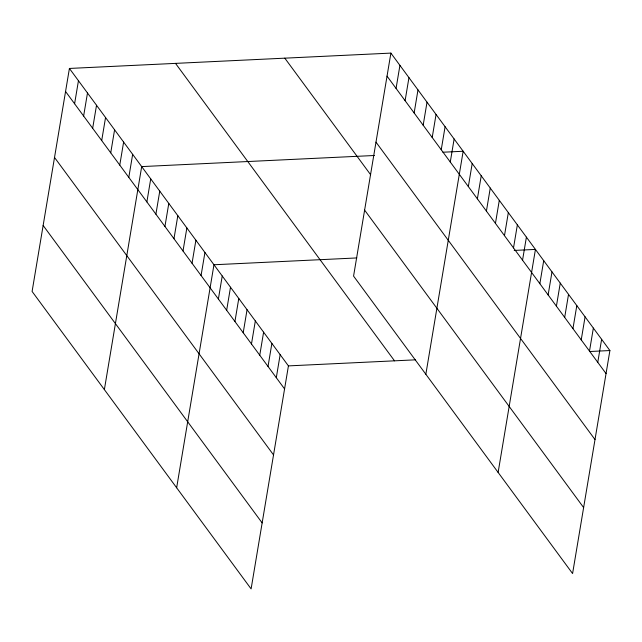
<?xml version="1.0" encoding="UTF-8"?>
<svg xmlns="http://www.w3.org/2000/svg" width="642" height="642" viewBox="0 0 642 642"><rect width="100%" height="100%" fill="white"/><g stroke="black" fill="none" stroke-linecap="round" stroke-linejoin="round"><path stroke-width="0.96" d="M69.416 68.445L32.1 291.452L251.11 588.899L288.427 365.892L69.416 68.445L390.89 53.101L609.9 350.548L572.584 573.555L353.573 276.108L390.89 53.101M74.6 103.755L78.452 80.715M83.629 116.025L87.489 92.986M92.665 128.296L96.525 105.256M101.701 140.566L105.553 117.526M110.737 152.836L114.589 129.796M119.765 165.106L123.625 142.059M128.801 177.377L132.661 154.329M104.373 389.606L141.689 166.599L374.438 155.492M146.874 201.909L150.726 178.869M155.902 214.179L159.762 191.139M164.938 226.449L168.798 203.41M173.974 238.72L177.826 215.68M183.01 250.99L186.862 227.95M192.038 263.26L195.898 240.22M201.074 275.53L204.934 252.491M176.646 487.768L213.963 264.761L356.816 257.94M218.384 299.036L222.236 275.996M226.658 310.279L230.51 287.231M234.932 321.514L238.784 298.474M243.206 332.749L247.058 309.709M251.479 343.984L255.331 320.944M259.753 355.227L263.605 332.179M268.027 366.462L271.879 343.422M276.301 377.697L280.153 354.657M396.066 88.411L399.926 65.372M405.102 100.682L408.954 77.642M414.138 112.952L417.99 89.912M423.166 125.222L427.026 102.182M432.202 137.492L436.062 114.453M441.239 149.763L445.091 126.723M450.275 162.033L454.127 138.985M425.847 374.262L463.163 151.255L442.908 152.226M468.339 186.573L472.199 163.525M477.375 198.843L481.227 175.796M486.411 211.106L490.263 188.066M495.447 223.376L499.299 200.336M504.476 235.646L508.336 212.606M513.512 247.916L517.364 224.877M522.548 260.187L526.4 237.147M498.12 472.424L535.436 249.417L514.218 250.428M539.858 283.692L543.71 260.652M548.132 294.935L551.984 271.887M556.405 306.17L560.257 283.13M564.679 317.405L568.531 294.365M572.953 328.64L576.805 305.6M581.227 339.883L585.079 316.835M589.5 351.118L593.352 328.078M597.774 362.353L601.626 339.313M288.427 365.892L415.382 359.833M589.645 351.519L609.9 350.548M387.03 76.141L606.048 373.588M375.987 142.131L594.998 439.577M284.807 58.165L370.627 174.728M364.616 210.119L583.626 507.565M175.507 63.381L394.517 360.828M65.564 91.485L284.575 388.932M54.522 157.475L273.532 454.921M43.142 225.462L262.153 522.909"/></g></svg>
